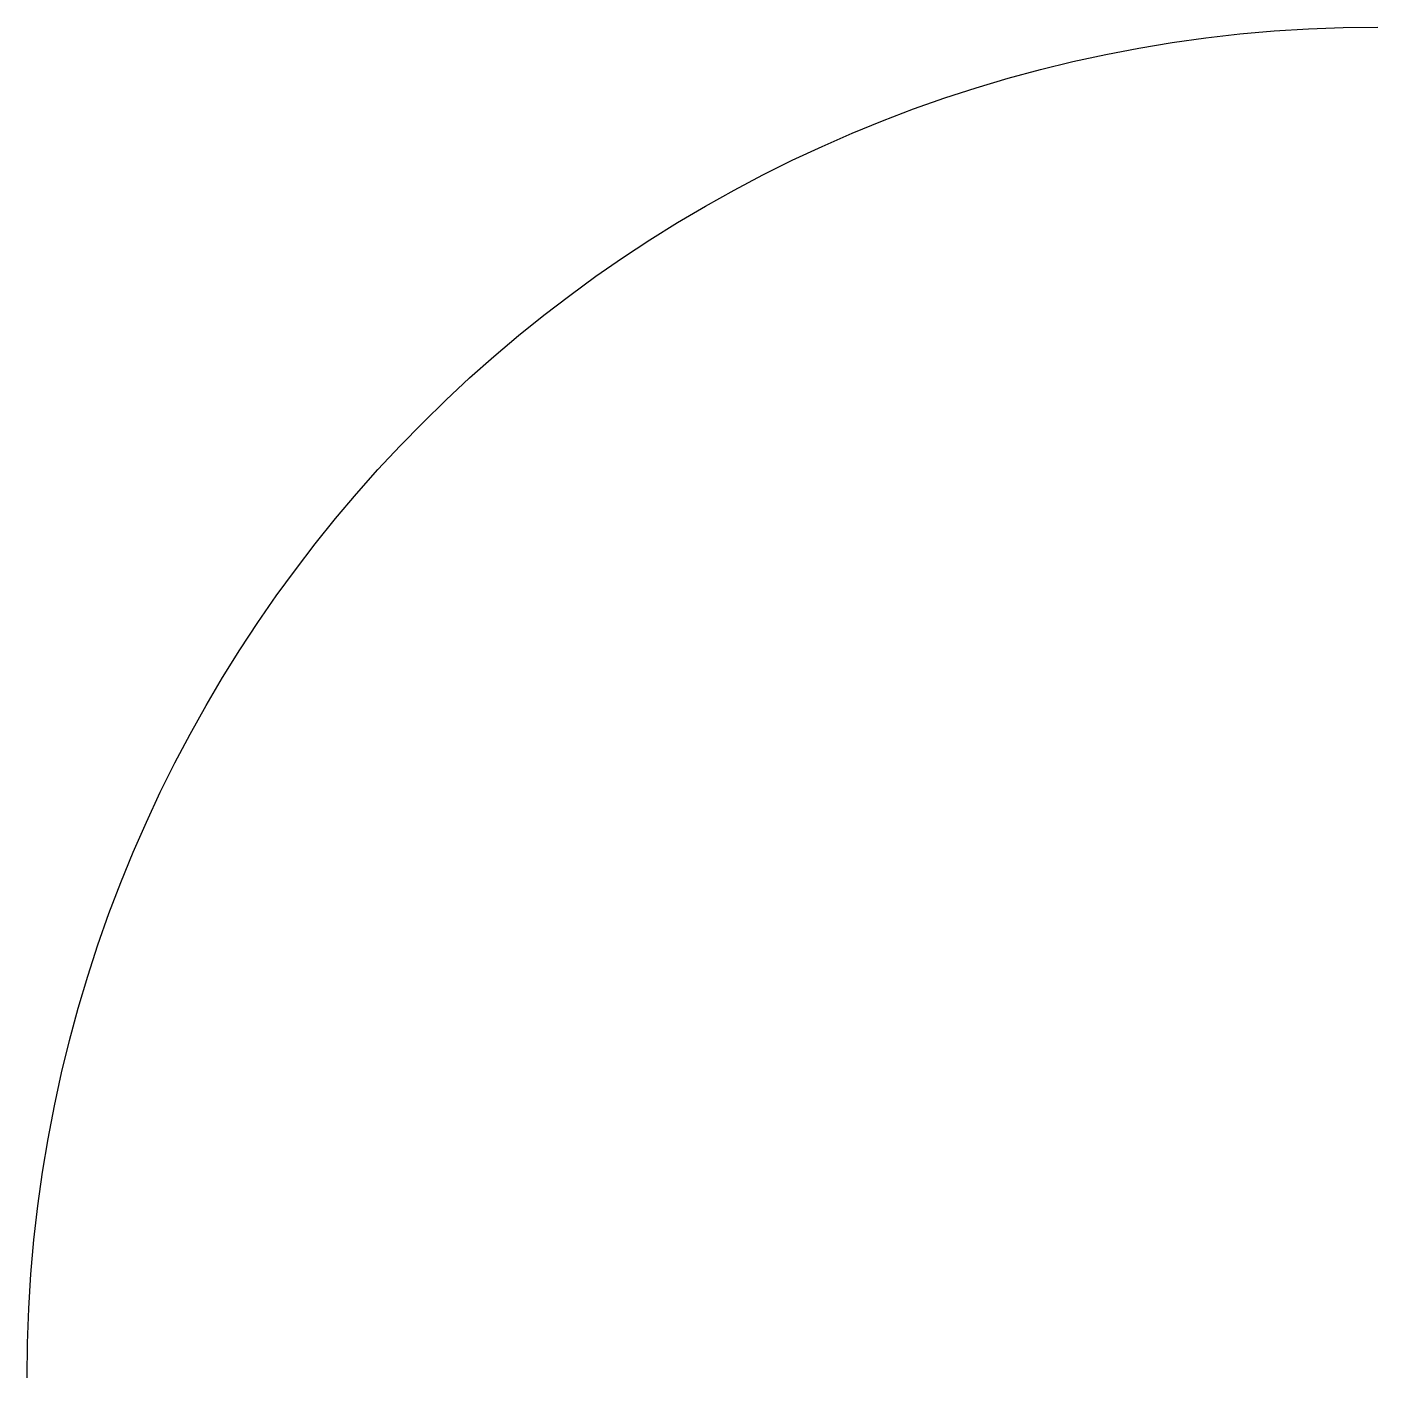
# Model space of a CAD drawing. Header units: millimetres. Extents: x 118.65 to 125.65, y 18.34 to 25.34.
import ezdxf

# ---------------------------------------------------------------- set-up
doc = ezdxf.new("R2010")
doc.units = ezdxf.units.MM
doc.layers.add('Default', color=7, linetype='Continuous', true_color=0x000000)

msp = doc.modelspace()

# ---------------------------------------------------------------- linework, layer by layer
at = {"layer": 'Default', "extrusion": (0, 0, -1)}
msp.add_arc((-125.6465, 18.3425), 6.9971, 360, 90, dxfattribs=at)

doc.saveas('drawing.dxf')
